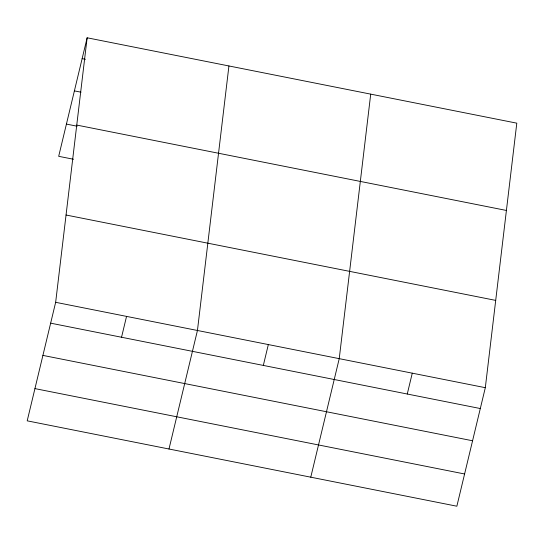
<?xml version="1.0" encoding="UTF-8"?>
<svg xmlns="http://www.w3.org/2000/svg" width="544" height="544" viewBox="0 0 544 544"><rect width="100%" height="100%" fill="white"/><g stroke="black" fill="none" stroke-linecap="round" stroke-linejoin="round"><path stroke-width="0.82" d="M55.658 302.308L87.142 37.788L516.8 123.162L485.316 387.682L456.858 506.212L27.2 420.838L55.658 302.308L485.316 387.682M228.929 65.96L197.445 330.48L168.987 449.011M370.716 94.139L339.232 358.659L310.774 477.183M87.142 37.788L58.684 156.318L73.522 159.263M121.543 337.246L126.548 316.397M263.33 365.418L268.335 344.57M407.266 394.019L412.27 373.17M82.137 58.643L85.435 59.296M74.399 90.875L80.995 92.188M76.752 125.079L506.41 210.453M66.422 124.086L77.139 126.215M66.048 215.016L495.706 300.39M50.653 323.163L480.311 408.537M42.908 355.395L472.573 440.769M34.938 388.606L464.596 473.98"/></g></svg>
